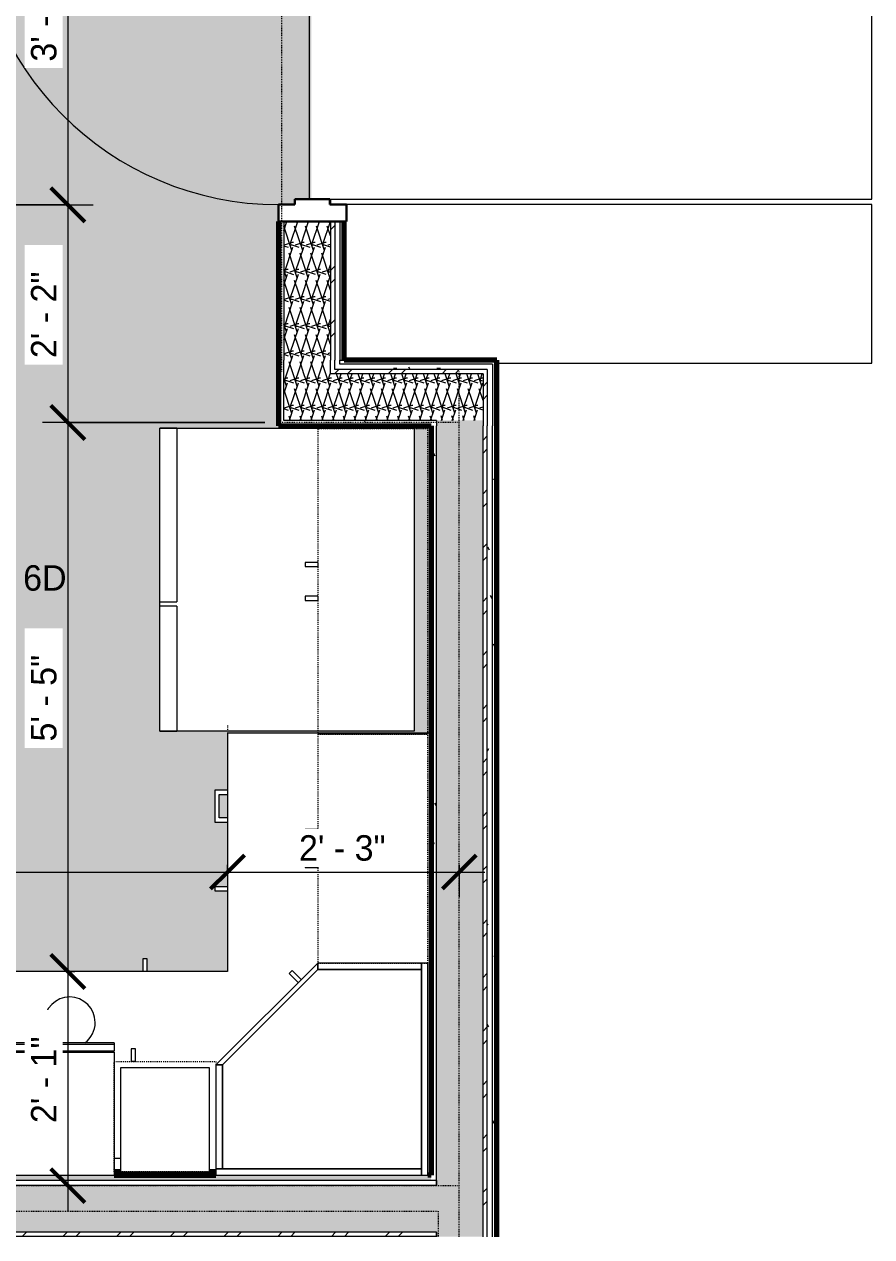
# Model space of a CAD drawing. Header units: inches. Extents: x 2887 to 5387, y 120 to 10852.
# Drawn here: x 4295.7 to 4395.6, y 10547.2 to 10690.2 of the extents above; entities that cross this region are included whole.
import ezdxf

# ---------------------------------------------------------------- set-up
doc = ezdxf.new("R2010")
doc.units = ezdxf.units.IN
doc.header["$MEASUREMENT"] = 0
doc.linetypes.add('Dash', pattern=[0.25, 0.125, -0.125])
doc.linetypes.add('Dash 3_32_', pattern=[0.1875, 0.09375, -0.09375])
for name, color, linetype, lineweight in [('0-3', 250, 'Continuous', 18), ('0-5', 130, 'Continuous', 5), ('A-ANNO-DIMS', 211, 'Continuous', 9), ('A-ANNO-DIMS-32', 211, 'Continuous', 9), ('A-DETL-1', 90, 'Dash 3_32_', 18), ('A-DOOR-1', 10, 'Continuous', 30), ('A-DOOR-2', 50, 'Continuous', 9), ('A-DOOR-FRAM-1', 10, 'Continuous', 30), ('A-FLOR-2', 250, 'Continuous', 18), ('A-WALL-1', 250, 'Continuous', 18), ('A-WALL-2', 113, 'Continuous', 70), ('A-WALL-3', 113, 'Continuous', 9), ('A-WALL-PATT-1', 50, 'Continuous', 9), ('A-WALL-PATT-2', 253, 'Continuous', 9), ('A-WALL-PATT-3', 8, 'Continuous', 9), ('G-ANNO-SYMB', 111, 'Continuous', 9), ('I-WALL-1', 7, 'Continuous', 70), ('Q-CASE', 31, 'Continuous', 9), ('Q-CASE-3', 31, 'Dash', 9), ('Q-SPCQ', 91, 'Continuous', 9)]:
    doc.layers.add(name, color=color, linetype=linetype, lineweight=lineweight)
doc.layers.add('A-AREA-PATT-1', color=255, linetype='Continuous', lineweight=9, transparency=1)
doc.styles.add('Century Gothic', font='ufonts.com_century-gothic.ttf', dxfattribs={"height": 3})
doc.dimstyles.new('OD_1__HACK', dxfattribs={"dimscale": 12, "dimtxt": 3.132505, "dimasz": 0.333333, "dimexe": 0.25, "dimexo": 0.166667, "dimgap": 0.041667, "dimtad": 1, "dimdec": 0, "dimzin": 3, "dimdsep": 46, "dimlunit": 4, "dimtxsty": 'Century Gothic', "dimblk1": 'OBLIQUE', "dimblk2": 'OBLIQUE', "dimsah": 1, "dimcen": 0.09, "dimdle": 0.25, "dimazin": 0, "dimtfac": 1, "dimtdec": 4, "dimtix": 1, "dimtmove": 0, "dimatfit": 3, "dimfxl": 1, "dimtvp": 1, "dimtfill": 1, "dimfrac": 2, "dimtolj": 1, "dimtzin": 0, "dimarcsym": 2})
pattern_1 = [(0, (0, 0), (10.24, 2.56), [0.422, -7.258, 0.422, -7.258, -40.96]), (0, (0, 0), (10.24, 2.56), [-15.36, 0.422, -14.938, 0.422, -7.258, -17.92]), (0, (0, 0), (10.24, 2.56), [-38.4, 0.422, -4.698, 0.422, -12.378]), (120, (3.84, 1.28), (-7.33702503, 7.58810013), [0.422, -7.258, 0.422, -7.258, -40.96]), (120, (3.84, 1.28), (-7.33702503, 7.58810013), [-15.36, 0.422, -14.938, 0.422, -7.258, -17.92]), (120, (3.84, 1.28), (-7.33702503, 7.58810013), [-38.4, 0.422, -4.698, 0.422, -12.378]), (240, (5.12, 6.4), (-2.90297497, -10.14810013), [0.422, -7.258, 0.422, -7.258, -40.96]), (240, (5.12, 6.4), (-2.90297497, -10.14810013), [-15.36, 0.422, -14.938, 0.422, -7.258, -17.92]), (240, (5.12, 6.4), (-2.90297497, -10.14810013), [-38.4, 0.422, -4.698, 0.422, -12.378])]
pattern_2 = [(161.57, (0.16, 0.16), (-1.279773737, -0.000426766), [0, -9.107, 1.011, 0]), (18.43, (-0.16, 0.16), (-1.279773737, 0.000426766), [0, -9.107, 1.011, 0]), (108.43, (0.16, 0.16), (0.639452382, -3.199964008), [3.035, -7.083]), (71.57, (-0.16, 0.16), (0.639452382, 3.199964008), [3.035, -7.083])]
pattern_3 = [(45, (0, 0), (-3.1678384, 3.1678384), []), (45, (0, 4.8), (-3.1678384, 3.1678384), [])]

# ---------------------------------------------------------------- blocks, each defined once
blk = doc.blocks.new('CTR - 1st Phase - Shell_rvt-5-2ND _ 3RD FLOOR - 1BD C - ADA TYPE B')
at = {"layer": 'A-FLOR-2'}
for p, q in [((-3499.17, 10668.89), (-3499.17, 10669.51)), ((-3499.17, 10669.51), (-3499.17, 10668.89))]:
    blk.add_line(p, q, dxfattribs=at)
blk = doc.blocks.new('HOLLOW METAL - UNIT DOOR-2191979-2ND _ 3RD FLOOR - 1BD C - ADA TYPE B')
at = {"layer": 'A-DOOR-1'}
for p, q in [((18, 40.125), (16.25, 40.125)), ((16.25, 40.125), (16.25, 4.125)), ((18, 4.125), (18, 40.125)), ((16.25, 4.125), (18, 4.125))]:
    blk.add_line(p, q, dxfattribs=at)
at = {"layer": 'A-DOOR-2'}
blk.add_arc((18, 4.125), 36, 90, 180, dxfattribs=at)
at = {"layer": 'A-DOOR-FRAM-1'}
for p, q in [((-18, 4.125), (-20, 4.125)), ((-20, 4.125), (-20, -3.875)), ((-18, 2.1875), (-18, 4.125)), ((18, 4.125), (18, 2.1875)), ((20, 4.125), (18, 4.125)), ((20, -3.875), (20, 4.125)), ((-17.375, 2.1875), (-18, 2.1875)), ((-17.375, -1.9375), (-17.375, 2.1875)), ((18, 2.1875), (17.375, 2.1875)), ((17.375, 2.1875), (17.375, -1.9375)), ((-18, -3.875), (-18, -1.9375)), ((-18, -1.9375), (-17.375, -1.9375)), ((17.375, -1.9375), (18, -1.9375)), ((18, -1.9375), (18, -3.875)), ((-20, -3.875), (-18, -3.875)), ((18, -3.875), (20, -3.875))]:
    blk.add_line(p, q, dxfattribs=at)
blk = doc.blocks.new('CTR - 1st Phase - Common Walls_rvt-5-2ND _ 3RD FLOOR - 1BD C - ADA TYPE B')
at = {"layer": 'A-WALL-PATT-1'}
h = blk.add_hatch(dxfattribs=at)
h.set_pattern_fill('FP_1', color=256, style=0, pattern_type=2)
h.set_pattern_definition(pattern_1)
h.paths.add_polyline_path([(-3504.67, 10643.44), (-3504.67, 10666.89), (-3505.3, 10666.89), (-3505.3, 10643.44)], flags=0)
h.paths.add_polyline_path([(-3505.3, 10706.89), (-3504.67, 10706.89), (-3504.67, 10710.75), (-3505.3, 10710.75), (-3505.3, 10707.79)], flags=0)
h.paths.add_polyline_path([(-3504.67, 10710.75), (-3504.67, 10714.91), (-3505.26, 10714.91), (-3505.3, 10714.87), (-3505.3, 10711.37), (-3504.84, 10710.92)], flags=0)
h = blk.add_hatch(dxfattribs=at)
h.set_pattern_fill('FP_1', color=256, style=0, pattern_type=2)
h.set_pattern_definition(pattern_1)
h.paths.add_polyline_path([(-3498.05, 10650.06), (-3498.05, 10666.89), (-3498.67, 10666.89), (-3498.67, 10650.06), (-3498.66, 10650.06)], flags=0)
h.paths.add_polyline_path([(-3498.05, 10706.89), (-3498.05, 10708.29), (-3498.67, 10708.29), (-3498.67, 10706.89), (-3498.66, 10706.89)], flags=0)
h = blk.add_hatch(dxfattribs=at)
h.set_pattern_fill('FP_1', color=256, style=0, pattern_type=2)
h.set_pattern_definition(pattern_1)
h.paths.add_polyline_path([(-3480.67, 10649.44), (-3480.05, 10649.44), (-3480.05, 10650.06), (-3498.67, 10650.06), (-3498.67, 10649.44), (-3480.99, 10649.44)], flags=0)
h = blk.add_hatch(dxfattribs=at)
h.set_pattern_fill('FP_1', color=256, style=0, pattern_type=2)
h.set_pattern_definition(pattern_1)
h.paths.add_polyline_path([(-3479.55, 10650.06), (-3479.55, 10650.56), (-3498.05, 10650.56), (-3498.05, 10650.06), (-3480.05, 10650.06)], flags=0)
h = blk.add_hatch(dxfattribs=at)
h.set_pattern_fill('FP_1', color=256, style=0, pattern_type=2)
h.set_pattern_definition(pattern_1)
h.paths.add_polyline_path([(-3479.84, 10547.16), (-3479.55, 10547.16), (-3479.55, 10650.06), (-3480.05, 10650.06), (-3480.05, 10547.16)], flags=0)
h = blk.add_hatch(dxfattribs=at)
h.set_pattern_fill('FP_1', color=256, style=0, pattern_type=2)
h.set_pattern_definition(pattern_1)
h.paths.add_polyline_path([(-3480.67, 10547.16), (-3480.05, 10547.16), (-3480.05, 10649.44), (-3480.67, 10649.44), (-3480.67, 10547.19)], flags=0)
h = blk.add_hatch(dxfattribs=at)
h.set_pattern_fill('FP_1', color=256, style=0, pattern_type=2)
h.set_pattern_definition(pattern_1)
h.paths.add_polyline_path([(-3489.3, 10642.81), (-3486.67, 10642.81), (-3486.67, 10643.44), (-3505.3, 10643.44), (-3505.3, 10642.81), (-3491.62, 10642.81)], flags=0)
h = blk.add_hatch(dxfattribs=at)
h.set_pattern_fill('FP_1', color=256, style=0, pattern_type=2)
h.set_pattern_definition(pattern_1)
h.paths.add_polyline_path([(-3486.67, 10553.81), (-3486.67, 10642.81), (-3487.3, 10642.81), (-3487.3, 10553.81)], flags=0)
h = blk.add_hatch(dxfattribs=at)
h.set_pattern_fill('FP_1', color=256, style=0, pattern_type=2)
h.set_pattern_definition(pattern_1)
h.paths.add_polyline_path([(-3604.56, 10553.81), (-3487.3, 10553.81), (-3487.3, 10554.44), (-3745.41, 10554.44), (-3745.41, 10553.81), (-3609.48, 10553.81)], flags=0)
h.paths.add_polyline_path([(-3847.9, 10553.81), (-3783.41, 10553.81), (-3783.41, 10554.44), (-3852.47, 10554.44), (-3852.47, 10553.81)], flags=0)
h = blk.add_hatch(dxfattribs=at)
h.set_pattern_fill('FP_1', color=256, style=0, pattern_type=2)
h.set_pattern_definition(pattern_1)
h.paths.add_polyline_path([(-3852.47, 10547.16), (-3486.67, 10547.16), (-3486.67, 10547.19), (-3852.47, 10547.19)], flags=0)
at = {"layer": 'A-WALL-PATT-2'}
h = blk.add_hatch(dxfattribs=at)
h.set_pattern_fill('FP_2', color=256, style=0, pattern_type=2)
h.set_pattern_definition(pattern_2)
h.paths.add_polyline_path([(-3504.61, 10648.94), (-3499.17, 10648.94), (-3499.17, 10666.89), (-3504.67, 10666.89), (-3504.67, 10648.94)], flags=0)
h.paths.add_polyline_path([(-3499.24, 10706.89), (-3499.17, 10706.89), (-3499.17, 10709.41), (-3504.67, 10709.41), (-3504.67, 10706.89), (-3499.48, 10706.89)], flags=0)
h = blk.add_hatch(dxfattribs=at)
h.set_pattern_fill('FP_2', color=256, style=0, pattern_type=2)
h.set_pattern_definition(pattern_2)
h.paths.add_polyline_path([(-3489.3, 10643.44), (-3481.17, 10643.44), (-3481.17, 10648.94), (-3504.67, 10648.94), (-3504.67, 10643.44), (-3491.62, 10643.44)], flags=0)
h = blk.add_hatch(dxfattribs=at)
h.set_pattern_fill('FP_2', color=256, style=0, pattern_type=2)
h.set_pattern_definition(pattern_2)
h.paths.add_polyline_path([(-3481.17, 10547.16), (-3481.17, 10643.44), (-3486.67, 10643.44), (-3486.67, 10547.16), (-3486.64, 10547.16)], flags=0)
h = blk.add_hatch(dxfattribs=at)
h.set_pattern_fill('FP_2', color=256, style=0, pattern_type=2)
h.set_pattern_definition(pattern_2)
h.paths.add_polyline_path([(-3487.3, 10547.69), (-3486.67, 10547.69), (-3486.67, 10553.19), (-3852.47, 10553.19), (-3852.47, 10547.69), (-3491.48, 10547.69)], flags=0)
at = {"layer": 'A-WALL-PATT-3'}
h = blk.add_hatch(dxfattribs=at)
h.set_pattern_fill('FP_3', color=256, style=0, pattern_type=2)
h.set_pattern_definition(pattern_3)
h.paths.add_polyline_path([(-3499.17, 10649.44), (-3498.67, 10649.44), (-3498.67, 10666.89), (-3499.17, 10666.89), (-3499.17, 10650.56)], flags=0)
h.paths.add_polyline_path([(-3498.67, 10706.89), (-3498.67, 10708.91), (-3499.17, 10708.91), (-3499.17, 10706.89)], flags=0)
h = blk.add_hatch(dxfattribs=at)
h.set_pattern_fill('FP_3', color=256, style=0, pattern_type=2)
h.set_pattern_definition(pattern_3)
h.paths.add_polyline_path([(-3481.17, 10648.94), (-3480.67, 10648.94), (-3480.67, 10649.44), (-3499.17, 10649.44), (-3499.17, 10648.94), (-3486.67, 10648.94)], flags=0)
h = blk.add_hatch(dxfattribs=at)
h.set_pattern_fill('FP_3', color=256, style=0, pattern_type=2)
h.set_pattern_definition(pattern_3)
h.paths.add_polyline_path([(-3481.17, 10547.16), (-3480.67, 10547.16), (-3480.67, 10648.94), (-3481.17, 10648.94), (-3481.17, 10547.19)], flags=0)
h = blk.add_hatch(dxfattribs=at)
h.set_pattern_fill('FP_3', color=256, style=0, pattern_type=2)
h.set_pattern_definition(pattern_3)
h.paths.add_polyline_path([(-3487.04, 10547.19), (-3486.67, 10547.19), (-3486.67, 10547.69), (-3852.47, 10547.69), (-3852.47, 10547.19), (-3487.3, 10547.19)], flags=0)
at = {"layer": 'A-FLOR-2'}
for p, q in [((-3435.32, 10669.51), (-3435.32, 10708.16)), ((-3501.67, 10704.26), (-3501.67, 10669.51)), ((-3499.24, 10669.51), (-3435.32, 10669.51)), ((-3435.32, 10668.89), (-3497.3, 10668.89)), ((-3435.32, 10650.19), (-3435.32, 10668.89)), ((-3479.55, 10650.19), (-3435.32, 10650.19))]:
    blk.add_line(p, q, dxfattribs=at)
at = {"layer": 'A-WALL-1'}
for p, q in [((-3504.67, 10666.89), (-3504.67, 10650.56)), ((-3499.17, 10666.89), (-3499.17, 10650.56)), ((-3498.67, 10666.89), (-3498.67, 10650.56)), ((-3498.05, 10666.89), (-3498.05, 10650.56)), ((-3504.67, 10648.94), (-3504.67, 10650.56)), ((-3499.17, 10649.44), (-3499.17, 10650.56)), ((-3498.67, 10650.06), (-3498.67, 10650.56)), ((-3498.67, 10649.44), (-3498.67, 10650.06)), ((-3498.05, 10650.56), (-3497.55, 10650.56)), ((-3498.05, 10650.06), (-3498.05, 10650.56)), ((-3480.05, 10650.06), (-3498.05, 10650.06)), ((-3480.05, 10650.06), (-3480.05, 10649.44)), ((-3504.67, 10643.44), (-3504.67, 10648.94)), ((-3499.17, 10648.94), (-3499.17, 10649.44)), ((-3481.17, 10648.94), (-3499.17, 10648.94)), ((-3480.67, 10649.44), (-3498.67, 10649.44)), ((-3481.17, 10648.94), (-3481.17, 10643.44)), ((-3480.67, 10649.44), (-3480.67, 10648.94)), ((-3480.67, 10648.94), (-3480.67, 10642.81)), ((-3480.05, 10649.44), (-3480.05, 10642.81)), ((-3486.67, 10643.44), (-3504.67, 10643.44)), ((-3486.67, 10643.44), (-3486.67, 10642.81)), ((-3481.17, 10643.44), (-3481.17, 10642.81)), ((-3486.67, 10553.81), (-3486.67, 10642.81)), ((-3481.17, 10547.16), (-3481.17, 10642.81)), ((-3480.67, 10547.16), (-3480.67, 10642.81)), ((-3480.05, 10547.16), (-3480.05, 10642.81)), ((-3487.3, 10553.81), (-3745.41, 10553.81)), ((-3487.3, 10553.19), (-3745.41, 10553.19)), ((-3486.67, 10553.81), (-3487.3, 10553.81)), ((-3486.67, 10553.19), (-3487.3, 10553.19)), ((-3486.67, 10553.81), (-3486.67, 10553.19)), ((-3486.67, 10553.19), (-3486.67, 10553.81)), ((-3487.3, 10547.69), (-3852.47, 10547.69)), ((-3487.3, 10547.19), (-3852.47, 10547.19)), ((-3486.67, 10547.69), (-3487.3, 10547.69)), ((-3486.67, 10547.19), (-3487.3, 10547.19)), ((-3486.67, 10547.69), (-3486.67, 10547.19)), ((-3486.67, 10547.19), (-3486.67, 10547.69)), ((-3486.67, 10547.19), (-3486.67, 10547.16)), ((-3486.67, 10547.16), (-3486.67, 10547.19))]:
    blk.add_line(p, q, dxfattribs=at)
at = {"layer": 'I-WALL-1'}
for p, q in [((-3505.3, 10666.89), (-3505.3, 10650.56)), ((-3497.55, 10650.56), (-3497.55, 10666.89)), ((-3505.3, 10650.56), (-3505.3, 10643.44)), ((-3479.55, 10650.56), (-3497.55, 10650.56)), ((-3479.55, 10650.06), (-3479.55, 10650.56)), ((-3479.55, 10642.81), (-3479.55, 10650.06)), ((-3505.3, 10643.44), (-3505.3, 10642.81)), ((-3505.3, 10642.81), (-3487.3, 10642.81)), ((-3487.3, 10642.81), (-3487.3, 10554.44)), ((-3479.55, 10547.16), (-3479.55, 10642.81)), ((-3512.67, 10554.44), (-3524.67, 10554.44)), ((-3487.3, 10554.44), (-3487.67, 10554.44))]:
    blk.add_line(p, q, dxfattribs=at)
at = {"layer": '0-3', "rotation": 89.99999999999359}
blk.add_blockref('HOLLOW METAL - UNIT DOOR-2191979-2ND _ 3RD FLOOR - 1BD C - ADA TYPE B', (-3501.17, 10686.89), dxfattribs=at)
blk = doc.blocks.new('Refrigerator_-_Side-by-Side_6047 - 36_ X 30_-1372843-2ND _ 3RD FLOOR - 1BD C - ADA TYPE B')
at = {"layer": 'Q-SPCQ'}
for p, q in [((-17.88, 15.58), (17.87, 15.58)), ((-17.88, -14.42), (-17.88, 15.58)), ((-17.88, 15.58), (-3.13, 15.58)), ((-17.88, 15.58), (-17.88, 13.58)), ((-3.13, 13.58), (-3.13, 15.58)), ((-2.63, 15.58), (17.87, 15.58)), ((-2.63, 15.58), (-2.63, 13.58)), ((17.87, 15.58), (17.87, -14.42)), ((17.87, 13.58), (17.87, 15.58)), ((-3.13, 13.58), (-17.88, 13.58)), ((17.87, 13.58), (-2.63, 13.58)), ((17.87, -14.42), (-17.88, -14.42))]:
    blk.add_line(p, q, dxfattribs=at)
blk = doc.blocks.new('Range - 24_ x 30_-2806124-2ND _ 3RD FLOOR - 1BD C - ADA TYPE B')
at = {"layer": 'Q-SPCQ'}
blk.add_line((28.75, -22), (29.5, -22), dxfattribs=at)
for centre, radius, start, end in [((6.5, -6), 3.5, 360, 180), ((23.5, -6), 3, 0, 180), ((6.5, -6), 3.5, 180, 223.5763), ((6.5, -6), 3.5, 316.4706, 0), ((23.5, -6), 3, 180, 209.3693), ((23.5, -6), 3, 306.1227, 0), ((6.5, -6), 3.5, 261.0228, 278.9772)]:
    blk.add_arc(centre, radius, start, end, dxfattribs=at)
blk = doc.blocks.new('300 Series Wall Hung Cabinet_302 - 27_ X 36_-2604985-2ND _ 3RD FLOOR - 1BD C - ADA TYPE B')
at = {"layer": 'Q-CASE'}
for p, q in [((-2.25, -13.19), (-1.76, -13.19)), ((-2.25, -13.19), (-2.25, -14.69)), ((-1.76, -14.69), (-1.76, -13.19)), ((1.75, -13.19), (2.24, -13.19)), ((1.75, -13.19), (1.75, -14.69)), ((2.24, -14.69), (2.24, -13.19)), ((-2.25, -14.69), (-1.76, -14.69)), ((1.75, -14.69), (2.24, -14.69))]:
    blk.add_line(p, q, dxfattribs=at)
at = {"layer": 'Q-CASE-3'}
for p, q in [((13.5, -0.19), (-13.5, -0.19)), ((-13.5, -0.19), (-13.5, -13.19)), ((13.5, -13.19), (13.5, -0.19)), ((-13.5, -13.19), (13.5, -13.19))]:
    blk.add_line(p, q, dxfattribs=at)
blk = doc.blocks.new('30quot_MicrowaveVent_11166 - 70cm miele oven-2804781-2ND _ 3RD FLOOR - 1BD C - ADA TYPE B')
at = {"layer": 'Q-CASE'}
for p, q in [((8.88, 16.6), (7.69, 16.6)), ((7.69, 15.63), (7.69, 16.55)), ((8.88, 16.55), (8.88, 15.63)), ((15.68, 15.6), (-14.2, 15.6)), ((-14.2, 15.39), (-14.2, 15.6)), ((-14.2, 14.61), (-14.2, 15.39)), ((15.68, 15.39), (-14.2, 15.39)), ((15.68, 14.61), (-14.2, 14.61)), ((-14.2, 0), (-14.2, 14.49)), ((-14.2, 14.49), (15.68, 14.49)), ((15.68, 15.6), (15.68, 15.39)), ((15.68, 15.39), (15.68, 14.61)), ((15.68, 14.49), (15.68, 0)), ((-14.2, 0), (15.68, 0))]:
    blk.add_line(p, q, dxfattribs=at)
blk = doc.blocks.new('300 Series Wall Hung Cabinet_302 - 18_ x 36_-2362919-2ND _ 3RD FLOOR - 1BD C - ADA TYPE B')
at = {"layer": 'Q-CASE'}
for p, q in [((-2.25, -13.19), (-1.76, -13.19)), ((-2.25, -13.19), (-2.25, -14.69)), ((-1.76, -14.69), (-1.76, -13.19)), ((1.75, -13.19), (2.24, -13.19)), ((1.75, -13.19), (1.75, -14.69)), ((2.24, -14.69), (2.24, -13.19)), ((-2.25, -14.69), (-1.76, -14.69)), ((1.75, -14.69), (2.24, -14.69))]:
    blk.add_line(p, q, dxfattribs=at)
at = {"layer": 'Q-CASE-3'}
for p, q in [((18, -0.19), (-18, -0.19)), ((-18, -0.19), (-18, -13.19)), ((18, -13.19), (18, -0.19)), ((-18, -13.19), (18, -13.19))]:
    blk.add_line(p, q, dxfattribs=at)
blk = doc.blocks.new('Base Cabinet 3 Drawer 230 - Base Cabinet 3 Drawer 230 15_-2554961-2ND _ 3RD FLOOR - 1BD C - ADA TYPE B')
at = {"layer": 'Q-CASE'}
for p, q in [((-1.14, -24), (-1.14, -25.5)), ((-0.64, -25), (-0.64, -24)), ((2.11, -24), (2.11, -25)), ((2.61, -25.5), (2.61, -24)), ((-1.14, -25.5), (2.61, -25.5)), ((2.11, -25), (-0.64, -25))]:
    blk.add_line(p, q, dxfattribs=at)
blk = doc.blocks.new('Base Cabinet Corner 197 - Base Cabinet Corner 197-2565125-2ND _ 3RD FLOOR - 1BD C - ADA TYPE B')
at = {"layer": 'Q-CASE'}
for p, q in [((10.24, -24), (10.24, -25.5)), ((10.73, -25.5), (10.73, -24)), ((10.24, -25.5), (10.73, -25.5)), ((2.23, -33.51), (0.74, -33.51)), ((0.74, -34), (2.23, -34)), ((2.23, -34), (2.23, -33.51))]:
    blk.add_line(p, q, dxfattribs=at)
blk = doc.blocks.new('308 - 308-2727437-2ND _ 3RD FLOOR - 1BD C - ADA TYPE B')
at = {"layer": 'Q-CASE'}
for p, q in [((13, -0.19), (-12, -0.19)), ((-12, -0.19), (-12, -0.94)), ((-11.25, -0.94), (-12, -0.94)), ((-12, -0.94), (-12, -13.19)), ((-12, -0.94), (13, -0.94)), ((12.25, -0.94), (-11.25, -0.94)), ((-11.25, -0.94), (-11.25, -13.19)), ((-11.25, -13.19), (-11.25, -0.94)), ((12.25, -24.44), (12.25, -0.94)), ((13, -0.94), (12.25, -0.94)), ((12.25, -0.94), (12.25, -25.19)), ((13, -0.94), (13, -0.19)), ((13, -25.19), (13, -0.94)), ((-11.25, -13.19), (-12, -13.19)), ((-12, -13.19), (0, -25.19)), ((-12, -13.19), (-11.25, -13.19)), ((-11.25, -13.19), (0, -24.44)), ((0, -24.44), (-11.25, -13.19)), ((-10.05, -15.14), (-11.11, -16.2)), ((-10.76, -16.55), (-9.7, -15.49)), ((-11.11, -16.2), (-10.76, -16.55)), ((0, -24.44), (12.25, -24.44)), ((0, -25.19), (0, -24.44)), ((12.25, -24.44), (0, -24.44)), ((0, -24.44), (0, -25.19)), ((0, -25.19), (12.25, -25.19)), ((12.25, -25.19), (12.25, -24.44)), ((12.25, -25.19), (13, -25.19))]:
    blk.add_line(p, q, dxfattribs=at)
blk = doc.blocks.new('300 Series Wall Hung Cabinet_301 - 12_-2218017-2ND _ 3RD FLOOR - 1BD C - ADA TYPE B')
at = {"layer": 'Q-CASE'}
for p, q in [((-3.51, 14.69), (-4, 14.69)), ((-4, 14.69), (-4, 13.19)), ((-3.51, 13.19), (-3.51, 14.69)), ((-3.51, 13.19), (-4, 13.19)), ((5.25, 12.44), (-5.25, 12.44)), ((-5.25, 12.44), (-5.25, 0.19)), ((5.25, 0.19), (5.25, 12.44)), ((-5.25, 0.19), (5.25, 0.19))]:
    blk.add_line(p, q, dxfattribs=at)
at = {"layer": 'Q-CASE-3'}
for p, q in [((-6, 0.19), (-6, 13.19)), ((-6, 13.19), (6, 13.19)), ((6, 13.19), (6, 0.19)), ((6, 0.19), (-6, 0.19))]:
    blk.add_line(p, q, dxfattribs=at)
blk = doc.blocks.new('DIMBLOCK101-2ND _ 3RD FLOOR - 1BD C - ADA TYPE B')
at = {"layer": 'A-ANNO-DIMS-32', "lineweight": 50}
for p, q in [((4250.4, 10590.18), (4252.4, 10592.18)), ((4319.65, 10590.18), (4321.65, 10592.18)), ((4250.4, 10590.18), (4248.4, 10588.18)), ((4319.65, 10590.18), (4317.65, 10588.18))]:
    blk.add_line(p, q, dxfattribs=at)
at = {"layer": 'A-ANNO-DIMS-32'}
for p, q in [((4250.4, 10591.01), (4250.4, 10587.18)), ((4250.4, 10590.18), (4250.4, 10591.01)), ((4250.4, 10590.18), (4319.65, 10590.18)), ((4319.65, 10591.01), (4319.65, 10587.18)), ((4319.65, 10590.18), (4319.65, 10591.01))]:
    blk.add_line(p, q, dxfattribs=at)
at = {"layer": 'A-ANNO-DIMS-32', "color": 0, "insert": (4279.78, 10594.52), "char_height": 3, "width": 12.5897, "attachment_point": 1, "line_spacing_factor": 0.984502, "style": 'Century Gothic', "bg_fill": 3, "box_fill_scale": 1.25, "bg_fill_color": 256, "bg_fill_true_color": 13158600, "bg_fill_transparency": 0}
blk.add_mtext('5\' - 9"', dxfattribs=at)
blk = doc.blocks.new('_Oblique')
at = {"color": 0, "linetype": 'ByBlock', "lineweight": -2}
blk.add_line((-0.5, -0.5), (0.5, 0.5), dxfattribs=at)
blk = doc.blocks.new('DIMBLOCK102-2ND _ 3RD FLOOR - 1BD C - ADA TYPE B')
at = {"layer": 'A-ANNO-DIMS-32', "lineweight": 50}
for p, q in [((4319.65, 10590.18), (4321.65, 10592.18)), ((4346.98, 10590.18), (4348.98, 10592.18)), ((4319.65, 10590.18), (4317.65, 10588.18)), ((4346.98, 10590.18), (4344.98, 10588.18))]:
    blk.add_line(p, q, dxfattribs=at)
at = {"layer": 'A-ANNO-DIMS-32'}
for p, q in [((4319.65, 10591.01), (4319.65, 10587.18)), ((4319.65, 10590.18), (4319.65, 10591.01)), ((4319.65, 10590.18), (4349.98, 10590.18)), ((4346.98, 10591.01), (4346.98, 10587.18)), ((4346.98, 10590.18), (4346.98, 10591.01))]:
    blk.add_line(p, q, dxfattribs=at)
at = {"layer": 'A-ANNO-DIMS-32', "color": 0, "insert": (4328.07, 10594.52), "char_height": 3, "width": 12.5897, "attachment_point": 1, "line_spacing_factor": 0.984502, "style": 'Century Gothic', "bg_fill": 3, "box_fill_scale": 1.25, "bg_fill_color": 256, "bg_fill_true_color": 13158600, "bg_fill_transparency": 0}
blk.add_mtext('2\' - 3"', dxfattribs=at)
blk = doc.blocks.new('DIMBLOCK110-2ND _ 3RD FLOOR - 1BD C - ADA TYPE B')
at = {"layer": 'A-ANNO-DIMS-32', "lineweight": 50}
for p, q in [((4300.8, 10713.12), (4298.8, 10715.12)), ((4300.8, 10713.12), (4302.8, 10711.12)), ((4300.8, 10668.86), (4298.8, 10670.86)), ((4300.8, 10668.86), (4302.8, 10666.86))]:
    blk.add_line(p, q, dxfattribs=at)
at = {"layer": 'A-ANNO-DIMS-32'}
for p, q in [((4310.58, 10713.12), (4297.8, 10713.12)), ((4300.8, 10713.12), (4300.8, 10668.86)), ((4300.8, 10713.12), (4310.58, 10713.12)), ((4252.4, 10668.86), (4303.8, 10668.86)), ((4300.8, 10668.86), (4252.4, 10668.86))]:
    blk.add_line(p, q, dxfattribs=at)
at = {"layer": 'A-ANNO-DIMS-32', "color": 0, "insert": (4296.46, 10685.75), "char_height": 3, "width": 12.5897, "attachment_point": 1, "rotation": 90, "line_spacing_factor": 0.984502, "style": 'Century Gothic', "bg_fill": 3, "box_fill_scale": 1.25, "bg_fill_color": 256, "bg_fill_true_color": 13158600, "bg_fill_transparency": 0}
blk.add_mtext('3\' - 8"', dxfattribs=at)
blk = doc.blocks.new('DIMBLOCK111-2ND _ 3RD FLOOR - 1BD C - ADA TYPE B')
at = {"layer": 'A-ANNO-DIMS-32', "lineweight": 50}
for p, q in [((4300.8, 10668.86), (4298.8, 10670.86)), ((4300.8, 10668.86), (4302.8, 10666.86)), ((4300.8, 10643.19), (4298.8, 10645.19)), ((4300.8, 10643.19), (4302.8, 10641.19))]:
    blk.add_line(p, q, dxfattribs=at)
at = {"layer": 'A-ANNO-DIMS-32'}
for p, q in [((4252.4, 10668.86), (4303.8, 10668.86)), ((4300.8, 10668.86), (4252.4, 10668.86)), ((4300.8, 10668.86), (4300.8, 10643.19)), ((4324.03, 10643.19), (4297.8, 10643.19)), ((4300.8, 10643.19), (4324.03, 10643.19))]:
    blk.add_line(p, q, dxfattribs=at)
at = {"layer": 'A-ANNO-DIMS-32', "color": 0, "insert": (4296.46, 10650.78), "char_height": 3, "width": 12.5897, "attachment_point": 1, "rotation": 90, "line_spacing_factor": 0.984502, "style": 'Century Gothic', "bg_fill": 3, "box_fill_scale": 1.25, "bg_fill_color": 256, "bg_fill_true_color": 13158600, "bg_fill_transparency": 0}
blk.add_mtext('2\' - 2"', dxfattribs=at)
blk = doc.blocks.new('DIMBLOCK112-2ND _ 3RD FLOOR - 1BD C - ADA TYPE B')
at = {"layer": 'A-ANNO-DIMS-32', "lineweight": 50}
for p, q in [((4300.8, 10643.19), (4298.8, 10645.19)), ((4300.8, 10643.19), (4302.8, 10641.19)), ((4300.8, 10578.44), (4298.8, 10580.44)), ((4300.8, 10578.44), (4302.8, 10576.44))]:
    blk.add_line(p, q, dxfattribs=at)
at = {"layer": 'A-ANNO-DIMS-32'}
for p, q in [((4324.03, 10643.19), (4297.8, 10643.19)), ((4300.8, 10643.19), (4300.8, 10578.44)), ((4300.8, 10643.19), (4324.03, 10643.19)), ((4301.63, 10578.44), (4297.8, 10578.44)), ((4300.8, 10578.44), (4301.63, 10578.44))]:
    blk.add_line(p, q, dxfattribs=at)
at = {"layer": 'A-ANNO-DIMS-32', "color": 0, "insert": (4296.46, 10605.57), "char_height": 3, "width": 12.5897, "attachment_point": 1, "rotation": 90, "line_spacing_factor": 0.984502, "style": 'Century Gothic', "bg_fill": 3, "box_fill_scale": 1.25, "bg_fill_color": 256, "bg_fill_true_color": 13158600, "bg_fill_transparency": 0}
blk.add_mtext('5\' - 5"', dxfattribs=at)
blk = doc.blocks.new('DIMBLOCK113-2ND _ 3RD FLOOR - 1BD C - ADA TYPE B')
at = {"layer": 'A-ANNO-DIMS-32', "lineweight": 50}
for p, q in [((4300.8, 10578.44), (4298.8, 10580.44)), ((4300.8, 10578.44), (4302.8, 10576.44)), ((4300.8, 10553.19), (4298.8, 10555.19)), ((4300.8, 10553.19), (4302.8, 10551.19))]:
    blk.add_line(p, q, dxfattribs=at)
at = {"layer": 'A-ANNO-DIMS-32'}
for p, q in [((4301.63, 10578.44), (4297.8, 10578.44)), ((4300.8, 10578.44), (4300.8, 10550.19)), ((4300.8, 10578.44), (4301.63, 10578.44)), ((4301.63, 10553.19), (4297.8, 10553.19)), ((4300.8, 10553.19), (4301.63, 10553.19))]:
    blk.add_line(p, q, dxfattribs=at)
at = {"layer": 'A-ANNO-DIMS-32', "color": 0, "insert": (4296.46, 10560.57), "char_height": 3, "width": 12.5897, "attachment_point": 1, "rotation": 90, "line_spacing_factor": 0.984502, "style": 'Century Gothic', "bg_fill": 3, "box_fill_scale": 1.25, "bg_fill_color": 256, "bg_fill_true_color": 13158600, "bg_fill_transparency": 0}
blk.add_mtext('2\' - 1"', dxfattribs=at)

msp = doc.modelspace()

# ---------------------------------------------------------------- hatches: boundary and pattern name
at = {"layer": 'A-AREA-PATT-1'}
h = msp.add_hatch(color=256, dxfattribs=at)
h.paths.add_polyline_path([(4253.87, 10661.79), (4325.65, 10661.79), (4325.65, 10668.89), (4327.59, 10668.89), (4327.59, 10669.51), (4329.53, 10669.51), (4329.53, 10704.26), (4327.59, 10704.26), (4327.59, 10704.89), (4325.65, 10704.89), (4325.65, 10710.33), (4309.79, 10710.33), (4309.79, 10719.25), (4309.2, 10719.25), (4309.2, 10722.25), (4312.58, 10722.25), (4312.58, 10758.25), (4309.2, 10758.25), (4309.2, 10761.25), (4309.79, 10761.25), (4309.79, 10764.4), (4284.58, 10764.4), (4284.58, 10763.81), (4281.58, 10763.81), (4281.58, 10767.19), (4247.58, 10767.19), (4247.58, 10763.81), (4244.87, 10763.81), (4244.87, 10762.75), (4245.2, 10762.75), (4245.2, 10760.25), (4244.45, 10760.25), (4244.45, 10760), (4243.08, 10760), (4243.08, 10737), (4244.45, 10737), (4244.45, 10711.75), (4245.2, 10711.75), (4245.2, 10709.25), (4244.87, 10709.25), (4244.87, 10702.71), (4209.02, 10702.71), (4209.02, 10668.86), (4250.4, 10668.86), (4250.4, 10661.79), (4252.2, 10661.79)], flags=0)
h.paths.add_polyline_path([(4325.26, 10703.14), (4289.65, 10703.14), (4289.65, 10704.89), (4325.65, 10704.89), (4325.65, 10703.14)], flags=0)
h.paths.add_polyline_path([(4243.08, 10712), (4243.08, 10735), (4242.08, 10735), (4242.08, 10712)], flags=0)
h = msp.add_hatch(color=256, dxfattribs=at)
h.paths.add_polyline_path([(4250.4, 10578.44), (4259.91, 10578.44), (4259.91, 10579.93), (4260.4, 10579.93), (4260.4, 10578.44), (4268.02, 10578.44), (4268.02, 10579.94), (4271.77, 10579.94), (4271.77, 10578.44), (4309.67, 10578.44), (4309.67, 10579.94), (4310.15, 10579.94), (4310.15, 10578.44), (4319.65, 10578.44), (4319.65, 10587.95), (4318.16, 10587.95), (4318.16, 10588.44), (4319.65, 10588.44), (4319.65, 10596.06), (4318.15, 10596.06), (4318.15, 10599.81), (4319.65, 10599.81), (4319.65, 10606.54), (4343.65, 10606.54), (4343.65, 10642.81), (4325.65, 10642.81), (4325.65, 10661.79), (4250.4, 10661.79), (4250.4, 10659.81), (4251.9, 10659.81), (4251.9, 10656.06), (4250.4, 10656.06), (4250.4, 10648.19), (4251.38, 10648.18), (4251.47, 10648.13), (4251.52, 10648.04), (4251.53, 10647.99), (4251.53, 10647.1), (4251.78, 10647.1), (4251.78, 10643.37), (4252.03, 10643.37), (4252.03, 10641.4), (4251.78, 10641.4), (4251.78, 10632.04), (4252.03, 10632.04), (4252.03, 10631.45), (4251.78, 10631.45), (4251.78, 10630.86), (4252.03, 10630.86), (4252.03, 10630.27), (4251.78, 10630.27), (4251.78, 10629.68), (4252.03, 10629.68), (4252.03, 10629.09), (4251.78, 10629.09), (4251.78, 10628.5), (4252.03, 10628.5), (4252.03, 10627.91), (4251.78, 10627.91), (4251.78, 10625.28), (4251.53, 10625.27), (4251.52, 10624.33), (4251.5, 10624.29), (4251.47, 10624.25), (4251.35, 10624.19), (4251.33, 10624.19), (4250.4, 10624.18), (4250.4, 10623.44), (4251.4, 10623.44), (4251.4, 10590.44), (4250.4, 10590.44), (4250.4, 10588.43), (4251.9, 10588.43), (4251.9, 10587.94), (4250.4, 10587.94), (4250.4, 10583.92)], flags=0)
h.paths.add_polyline_path([(4268.95, 10578.44), (4271.27, 10578.44), (4271.27, 10579.44), (4268.52, 10579.44), (4268.52, 10578.44)], flags=0)
h.paths.add_polyline_path([(4319.65, 10596.56), (4319.65, 10599.32), (4318.65, 10599.32), (4318.65, 10596.56)], flags=0)
h.paths.add_polyline_path([(4319.65, 10606.79), (4311.65, 10606.79), (4311.65, 10642.54), (4341.65, 10642.54), (4341.65, 10606.79), (4319.72, 10606.79)], flags=0)
h.paths.add_polyline_path([(4251.4, 10656.56), (4251.4, 10659.32), (4250.4, 10659.32), (4250.4, 10656.56)], flags=0)

# ---------------------------------------------------------------- linework, layer by layer
at = {"layer": 'A-DETL-1'}
for p, q in [((4326.03, 10649.19), (4326.03, 10710.39)), ((4346.98, 10547.16), (4346.98, 10649.19)), ((4346.98, 10643.19), (4326.03, 10643.19)), ((4319.65, 10607.44), (4319.65, 10578.44)), ((4319.65, 10578.44), (4250.4, 10578.44)), ((3978.48, 10553.19), (4346.98, 10553.19)), ((3978.68, 10550.19), (4344.48, 10550.19)), ((4344.48, 10550.19), (4344.48, 10547.16))]:
    msp.add_line(p, q, dxfattribs=at)
at = {"layer": 'A-WALL-2'}
for p, q in [((4307.03, 10554.81), (4306.28, 10554.81)), ((4306.28, 10554.44), (4318.28, 10554.44)), ((4318.28, 10554.81), (4317.53, 10554.81))]:
    msp.add_line(p, q, dxfattribs=at)
at = {"layer": 'A-WALL-3'}
for p, q in [((4343.65, 10606.54), (4319.65, 10606.54)), ((4319.65, 10606.54), (4319.65, 10578.44)), ((4319.65, 10578.44), (4250.4, 10578.44))]:
    msp.add_line(p, q, dxfattribs=at)

# ---------------------------------------------------------------- block references
at = {"layer": '0-5'}
for name in ['CTR - 1st Phase - Shell_rvt-5-2ND _ 3RD FLOOR - 1BD C - ADA TYPE B', 'CTR - 1st Phase - Common Walls_rvt-5-2ND _ 3RD FLOOR - 1BD C - ADA TYPE B']:
    msp.add_blockref(name, (7830.95, 0), dxfattribs=at)
at = {"layer": 'Q-CASE'}
for name, p, rotation in [('300 Series Wall Hung Cabinet_302 - 18_ x 36_-2362919-2ND _ 3RD FLOOR - 1BD C - ADA TYPE B', (4343.47, 10624.44), 269.9999999999694), ('300 Series Wall Hung Cabinet_302 - 27_ X 36_-2604985-2ND _ 3RD FLOOR - 1BD C - ADA TYPE B', (4343.47, 10592.94), 269.9999999999694), ('Base Cabinet 3 Drawer 230 - Base Cabinet 3 Drawer 230 15_-2554961-2ND _ 3RD FLOOR - 1BD C - ADA TYPE B', (4343.65, 10598.68), 269.9999999999674), ('Base Cabinet Corner 197 - Base Cabinet Corner 197-2565125-2ND _ 3RD FLOOR - 1BD C - ADA TYPE B', (4320.39, 10554.44), 180), ('308 - 308-2727437-2ND _ 3RD FLOOR - 1BD C - ADA TYPE B', (4343.47, 10567.44), 269.9999999999694)]:
    msp.add_blockref(name, p, dxfattribs=dict(at, rotation=rotation))
for name, p in [('30quot_MicrowaveVent_11166 - 70cm miele oven-2804781-2ND _ 3RD FLOOR - 1BD C - ADA TYPE B', (4290.6, 10554.44)), ('300 Series Wall Hung Cabinet_301 - 12_-2218017-2ND _ 3RD FLOOR - 1BD C - ADA TYPE B', (4312.28, 10554.63))]:
    msp.add_blockref(name, p, dxfattribs=at)
at = {"layer": 'Q-SPCQ', "rotation": 89.99999999995426}
msp.add_blockref('Refrigerator_-_Side-by-Side_6047 - 36_ X 30_-1372843-2ND _ 3RD FLOOR - 1BD C - ADA TYPE B', (4327.23, 10624.66), dxfattribs=at)
at = {"layer": 'Q-SPCQ'}
msp.add_blockref('Range - 24_ x 30_-2806124-2ND _ 3RD FLOOR - 1BD C - ADA TYPE B', (4277.53, 10578.44), dxfattribs=at)

# ---------------------------------------------------------------- texts
at = {"layer": 'G-ANNO-SYMB', "insert": (4295.53, 10626.36), "char_height": 3, "width": 6.666, "attachment_point": 1, "style": 'Century Gothic'}
msp.add_mtext('6D', dxfattribs=at)

# ---------------------------------------------------------------- next in the draw order: dimensions: what is measured, and where the dimension line sits
at = {"layer": 'A-ANNO-DIMS'}
dim = msp.add_linear_dim(base=(4300.8, 10668.86), p1=(4312.58, 10713.12), p2=(4250.4, 10668.86), angle=90, dimstyle='OD_1__HACK', override={"dimpost": '<>', "dimfxl": 76.323544}, dxfattribs=at)
dim.commit()
dim.dimension.update_dxf_attribs({"geometry": 'DIMBLOCK110-2ND _ 3RD FLOOR - 1BD C - ADA TYPE B', "text_midpoint": (4298.73, 10690.99)})
dim = msp.add_linear_dim(base=(4319.65, 10590.18), p1=(4250.4, 10593.01), p2=(4319.65, 10593.01), dimstyle='OD_1__HACK', override={"dimpost": '<>', "dimfxl": 69.25689}, dxfattribs=at)
dim.commit()
dim.dimension.update_dxf_attribs({"geometry": 'DIMBLOCK101-2ND _ 3RD FLOOR - 1BD C - ADA TYPE B', "text_midpoint": (4285.03, 10592.26)})

# ---------------------------------------------------------------- next in the draw order: dimensions: what is measured, and where the dimension line sits
dim = msp.add_linear_dim(base=(4300.8, 10643.19), p1=(4250.4, 10668.86), p2=(4326.03, 10643.19), angle=90, dimstyle='OD_1__HACK', override={"dimpost": '<>', "dimfxl": 79.871073}, dxfattribs=at)
dim.commit()
dim.dimension.update_dxf_attribs({"geometry": 'DIMBLOCK111-2ND _ 3RD FLOOR - 1BD C - ADA TYPE B', "text_midpoint": (4298.77, 10656.03)})
dim = msp.add_linear_dim(base=(4346.98, 10590.18), p1=(4319.65, 10593.01), p2=(4346.98, 10593.01), dimstyle='OD_1__HACK', override={"dimpost": '<>', "dimfxl": 27.325}, dxfattribs=at)
dim.commit()
dim.dimension.update_dxf_attribs({"geometry": 'DIMBLOCK102-2ND _ 3RD FLOOR - 1BD C - ADA TYPE B', "text_midpoint": (4333.32, 10592.26)})

# ---------------------------------------------------------------- next in the draw order: dimensions: what is measured, and where the dimension line sits
dim = msp.add_linear_dim(base=(4300.8, 10578.44), p1=(4326.03, 10643.19), p2=(4303.63, 10578.44), angle=90, dimstyle='OD_1__HACK', override={"dimpost": '<>', "dimfxl": 68.514141}, dxfattribs=at)
dim.commit()
dim.dimension.update_dxf_attribs({"geometry": 'DIMBLOCK112-2ND _ 3RD FLOOR - 1BD C - ADA TYPE B', "text_midpoint": (4298.77, 10610.81)})

# ---------------------------------------------------------------- next in the draw order: dimensions: what is measured, and where the dimension line sits
dim = msp.add_linear_dim(base=(4300.8, 10553.19), p1=(4303.63, 10578.44), p2=(4303.63, 10553.19), angle=90, dimstyle='OD_1__HACK', override={"dimpost": '<>', "dimfxl": 25.25}, dxfattribs=at)
dim.commit()
dim.dimension.update_dxf_attribs({"geometry": 'DIMBLOCK113-2ND _ 3RD FLOOR - 1BD C - ADA TYPE B', "text_midpoint": (4298.77, 10565.81)})

doc.saveas('drawing.dxf')
